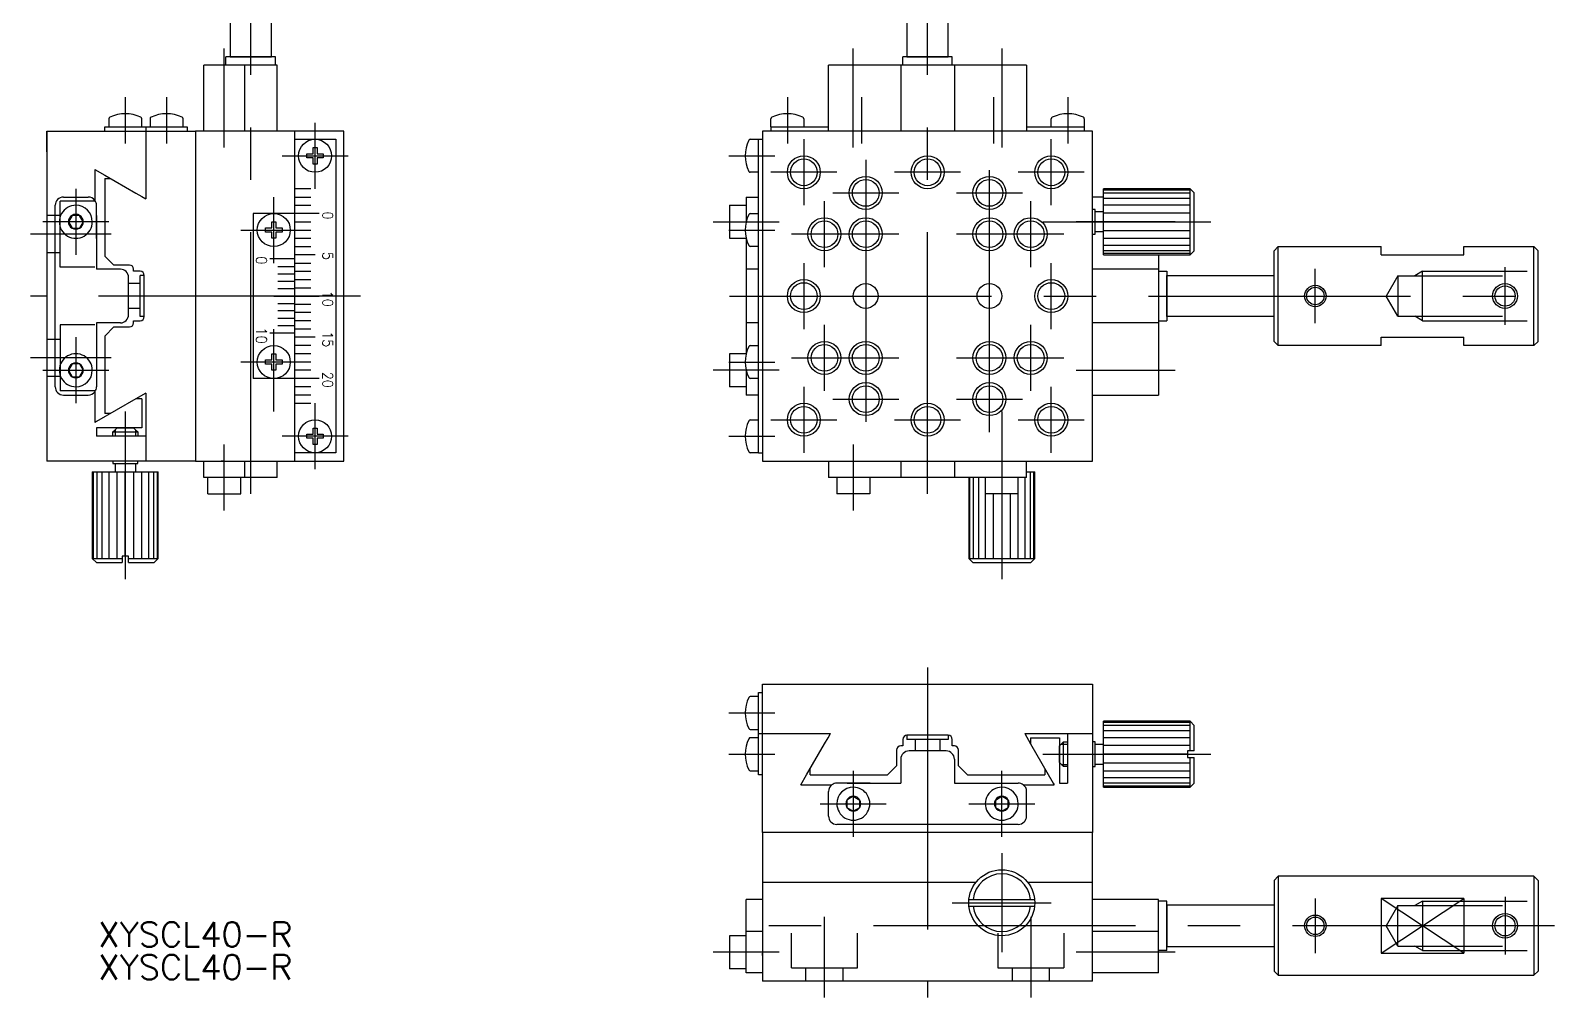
# Model space of a CAD drawing. Extents: x -109 to 270, y -85 to 135.
# Drawn here: x -108.7 to 76, y -85 to 32.2 of the extents above; entities that cross this region are included whole.
import ezdxf

# ---------------------------------------------------------------- set-up
doc = ezdxf.new("R2010")
doc.units = 0
doc.linetypes.add('CENTER', pattern=[50.8, 31.75, -6.35, 6.35, -6.35])
doc.linetypes.add('DASHED', pattern=[19.05, 12.7, -6.35])
doc.layers.get('0').update_dxf_attribs({"linetype": 'CONTINUOUS'})
doc.layers.add('CENTER', color=1, linetype='CENTER')
doc.styles.add('CONVERTER_1', font='txt.shx', dxfattribs={"width": 0.9})
doc.styles.get("Standard").update_dxf_attribs({"font": 'txt.shx', "height": 3, "bigfont": 'bigfont.shx'})

msp = doc.modelspace()

# ---------------------------------------------------------------- linework, layer by layer
at = {"color": 7, "linetype": 'CONTINUOUS'}
for p, q in [((-84.55, 42), (-84.55, 29)), ((-79.55, 29), (-79.55, 42)), ((-2.5, 42), (-2.5, 29)), ((2.5, 29), (2.5, 42)), ((-87.75, 20), (-87.75, 28)), ((-82.75, 28), (-87.75, 28)), ((-79.05, 29), (-85.05, 29)), ((-79.05, 29), (-85.05, 29)), ((-85.05, 28), (-85.05, 29)), ((-84.55, 29), (-80.82, 29)), ((-84.55, 29), (-83.55, 29)), ((-84.55, 29), (-83.55, 29)), ((-84.55, 29), (-83.28, 29)), ((-83.55, 29), (-83.28, 29)), ((-83.55, 29), (-83.28, 29)), ((-83.28, 29), (-79.55, 29)), ((-82.75, 20), (-82.75, 28)), ((-78.85, 28), (-82.75, 28)), ((-80.82, 29), (-80.55, 29)), ((-80.82, 29), (-79.55, 29)), ((-80.82, 29), (-80.55, 29)), ((-80.55, 29), (-79.55, 29)), ((-80.55, 29), (-79.55, 29)), ((-79.05, 28), (-79.05, 29)), ((-78.85, 20), (-78.85, 28)), ((12, 28), (-12, 28)), ((-12, 20), (-12, 28)), ((-3.25, 28), (-3.25, 20)), ((3, 29), (-3, 29)), ((3, 29), (-3, 29)), ((-2.5, 29), (-3, 29)), ((-2.5, 29), (-3, 29)), ((-3, 28), (-3, 29)), ((-3, 28), (-3, 29)), ((-2.5, 29), (1.23, 29)), ((2.5, 29), (-2.5, 29)), ((2.5, 29), (-2.5, 29)), ((-2.5, 29), (-1.23, 29)), ((-2.5, 29), (-1.5, 29)), ((-2.5, 29), (-1.5, 29)), ((-1.5, 29), (-1.23, 29)), ((-1.5, 29), (-1.23, 29)), ((1.23, 29), (1.5, 29)), ((1.23, 29), (1.5, 29)), ((1.23, 29), (2.5, 29)), ((1.5, 29), (2.5, 29)), ((1.5, 29), (2.5, 29)), ((3, 29), (2.5, 29)), ((3, 29), (2.5, 29)), ((3, 28), (3, 29)), ((3, 28), (3, 29)), ((3.25, 28), (3.25, 20)), ((12, 28), (12, 20)), ((-99.75, 20.5), (-94.75, 20.5)), ((-99.75, 20), (-99.75, 20.5)), ((-99.25, 21.49), (-99.25, 20.5)), ((-95.25, 20.5), (-95.25, 21.49)), ((-94.75, 20.5), (-94.75, 20)), ((-94.75, 20.5), (-89.75, 20.5)), ((-94.25, 21.49), (-94.25, 20.5)), ((-90.25, 20.5), (-90.25, 21.49)), ((-89.75, 20.5), (-89.75, 20)), ((-78.85, 20), (-78.85, 22)), ((-19, 20.5), (-19, 21.49)), ((-19, 20.5), (-19, 20)), ((-19, 20.5), (-12, 20.5)), ((-15, 21.49), (-15, 20.5)), ((12, 20.5), (19, 20.5)), ((15, 20.5), (15, 21.49)), ((19, 21.49), (19, 20.5)), ((19, 20.5), (19, 20)), ((-106.75, 20), (-106.75, -17.5)), ((-106.75, 20), (-95.25, 20)), ((-106.75, 17.5), (-106.75, 20)), ((-95.25, 20), (-94.75, 20)), ((-94.75, 20), (-94.75, 11.77)), ((-94.75, 20), (-94.25, 20)), ((-94.25, 20), (-92.75, 20)), ((-94.25, 20), (-92.75, 20)), ((-92.75, 20), (-88.75, 20)), ((-88.75, 20), (-88.75, -20)), ((-78.85, 20), (-88.75, 20)), ((-79.75, 20), (-88.75, 20)), ((-87.75, 20), (-88.75, 20)), ((-70.75, 20), (-79.75, 20)), ((-76.75, 20), (-76.75, -20)), ((-76.75, 19), (-71.75, 19)), ((-71.75, 19), (-71.75, 0)), ((-70.75, -20), (-70.75, 20)), ((-21.49, 19), (-20.5, 19)), ((-20.5, -19), (-20.5, 19)), ((-20.5, 19), (-20, 19)), ((-20, 20), (-20, -20)), ((18, 20), (-20, 20)), ((-20, 20), (-20, 20)), ((18, 20), (11.4, 20)), ((19, 20), (18, 20)), ((19, 20), (18, 20)), ((20, 20), (19, 20)), ((19.6, 20), (19, 20)), ((20, -20), (20, 20)), ((-75.25, 16.75), (-75.25, 17.25)), ((-75.25, 17.25), (-74.5, 17.25)), ((-74.5, 16.75), (-75.25, 16.75)), ((-74.5, 17.25), (-74.5, 18)), ((-74.5, 18), (-74, 18)), ((-74.5, 16), (-74.5, 16.75)), ((-74, 18), (-74, 17.25)), ((-74, 17.25), (-73.25, 17.25)), ((-73.25, 16.75), (-74, 16.75)), ((-74, 16.75), (-74, 16)), ((-73.25, 17.25), (-73.25, 16.75)), ((-100.95, 15.35), (-100.95, 11.6)), ((-100.95, 15.35), (-99.75, 14.66)), ((-74, 16), (-74.5, 16)), ((-20.5, 15), (-21.49, 15)), ((-99.75, 14.66), (-95.98, 12.48)), ((-99.75, 14.23), (-99.75, 4.85)), ((-99.75, 14.23), (-99.01, 14.23)), ((-74.75, 13), (-76.75, 13)), ((31.82, 13), (21.32, 13)), ((21.32, 10.22), (21.32, 13)), ((31.82, 5), (31.82, 13)), ((31.82, 13), (32.32, 12.5)), ((-104.75, 12), (-101.75, 12)), ((-95.98, 12.48), (-95.25, 12.06)), ((-95.25, 12.06), (-94.75, 11.77)), ((-76.75, 12), (-74.75, 12)), ((-22, 12), (-20.5, 12)), ((-22, 12), (-22, 8.93)), ((21.32, 12), (20, 12)), ((21.32, 12.86), (31.82, 12.86)), ((31.82, 12.46), (21.32, 12.46)), ((31.82, 11.83), (21.32, 11.83)), ((32.32, 5.5), (32.32, 12.5)), ((-105.75, -11), (-105.75, 11)), ((-103.7, 9.78), (-104.15, 9)), ((-102.8, 9.78), (-103.7, 9.78)), ((-102.35, 9), (-102.8, 9.78)), ((-100.75, 6.96), (-100.75, 11)), ((-100.75, 9.75), (-100.75, 3.25)), ((-73.75, 10), (-81.75, 10)), ((-81.75, 10), (-81.75, -10)), ((-76.75, 11), (-74.75, 11)), ((-24, 11), (-22, 11)), ((-24, 11), (-24, 7)), ((-21.49, 10), (-20.5, 10)), ((20.32, 10.5), (20, 10.5)), ((20.32, 7.5), (20.32, 10.5)), ((21.32, 10.22), (20.32, 10.22)), ((31.82, 11), (21.32, 11)), ((21.32, 9), (21.32, 10.22)), ((31.82, 10.04), (21.32, 10.04)), ((-104.15, 9), (-103.7, 8.22)), ((-103.7, 8.22), (-102.8, 8.22)), ((-102.35, 9), (-102.8, 8.22)), ((-80.25, 8.25), (-79.5, 8.25)), ((-80.25, 7.75), (-80.25, 8.25)), ((-80.25, 7.75), (-80.25, 8.25)), ((-80.25, 8.25), (-79.5, 8.25)), ((-79.5, 7.75), (-80.25, 7.75)), ((-79.5, 7.75), (-80.25, 7.75)), ((-79.5, 9), (-79, 9)), ((-79.5, 9), (-79, 9)), ((-79.5, 8.25), (-79.5, 9)), ((-79.5, 8.25), (-79.5, 9)), ((-79.5, 7), (-79.5, 7.75)), ((-79.5, 7), (-79.5, 7.75)), ((-79, 9), (-79, 8.25)), ((-79, 9), (-79, 8.25)), ((-79, 8.25), (-78.25, 8.25)), ((-78.25, 7.75), (-79, 7.75)), ((-79, 7.75), (-79, 7)), ((-79, 7.75), (-79, 7)), ((-78.25, 8.25), (-78.25, 7.75)), ((-76.75, 9), (-74.75, 9)), ((-76.75, 8), (-74.75, 8)), ((20, 7.5), (20.32, 7.5)), ((21.32, 7.78), (20.32, 7.78)), ((21.32, 9), (31.82, 9)), ((21.32, 7.78), (21.32, 9)), ((21.32, 7.96), (31.82, 7.96)), ((21.32, 5.14), (21.32, 7.78)), ((-79, 7), (-79.5, 7)), ((-79, 7), (-79.5, 7)), ((-76.75, 7), (-74.75, 7)), ((-76.75, 6), (-74.75, 6)), ((-24, 7), (-22, 7)), ((-22, 7.07), (-22, 4)), ((-20.5, 6), (-21.49, 6)), ((21.32, 7), (31.82, 7)), ((21.32, 6.17), (31.82, 6.17)), ((42, 5.5), (42.5, 6)), ((42.5, 6), (55, 6)), ((42.5, -6), (42.5, 6)), ((55, 5), (55, 6)), ((65, 6), (66, 6)), ((65, 5), (65, 6)), ((66, 6), (73.5, 6)), ((73.5, -6), (73.5, 6)), ((73.5, 6), (74, 5.5)), ((-99.75, 4.85), (-98.65, 3.75)), ((-96.75, 3.75), (-98.65, 3.75)), ((-76.75, 4.5), (-79.75, 4.5)), ((-74.25, 5), (-76.75, 5)), ((-76.75, 4), (-74.75, 4)), ((-22, 4), (-22, -4)), ((21.32, 5.54), (31.82, 5.54)), ((31.82, 5.14), (21.32, 5.14)), ((21.32, 5), (21.32, 5.14)), ((21.32, 5), (31.82, 5)), ((28, 5), (28, -12)), ((32.32, 5.5), (31.82, 5)), ((42, -5.5), (42, 5.5)), ((55, 5), (65, 5)), ((74, 3), (74, 5.5)), ((-97.85, 3.25), (-100.75, 3.25)), ((-96.85, 1.5), (-96.85, 2.25)), ((-96.25, 3), (-96.25, 3.25)), ((-95.45, 3), (-96.25, 3)), ((-95.45, 1.5), (-95.45, 2.5)), ((-94.95, 2.5), (-95.45, 2.5)), ((-94.95, -2.5), (-94.95, 2.5)), ((-78.75, 3.6), (-76.75, 3.6)), ((-78.75, 2.7), (-76.75, 2.7)), ((-76.75, 3), (-74.75, 3)), ((-76.75, 2), (-74.75, 2)), ((-20.5, 3.25), (-22, 3.25)), ((28, 3.25), (20, 3.25)), ((28, 3), (29, 3)), ((28, 3), (29, 3)), ((29, 3), (29, -3)), ((29, 3), (29, -3)), ((29, 3), (29, 2.5)), ((29, 3), (29, 2.5)), ((29, 2.5), (42, 2.5)), ((29, 2.5), (29, -2.5)), ((29, 2.5), (29, -2.5)), ((29, 1.5), (29, 2.5)), ((29, 1.5), (29, 2.5)), ((29, 1.23), (29, 2.5)), ((74, 2.46), (74, 3)), ((74, -2.46), (74, 2.46)), ((-95.45, 1.5), (-96.85, 1.5)), ((-96.85, -1.5), (-96.85, 1.5)), ((-95.45, -1.5), (-95.45, 1.5)), ((-79.25, 0), (-76.75, 0)), ((-78.75, 1.8), (-76.75, 1.8)), ((-78.75, 0.9), (-76.75, 0.9)), ((-76.75, 1), (-74.75, 1)), ((-76.75, 0), (-73.75, 0)), ((-71.75, 0), (-71.75, -19)), ((29, 1.23), (29, 1.5)), ((29, 1.23), (29, 1.5)), ((29, -2.5), (29, 1.23)), ((-96.85, -2.25), (-96.85, -1.5)), ((-95.45, -1.5), (-96.85, -1.5)), ((-95.45, -2.5), (-95.45, -1.5)), ((-78.75, -0.9), (-76.75, -0.9)), ((-76.75, -1.8), (-78.75, -1.8)), ((-76.75, -1), (-74.75, -1)), ((29, -2.5), (29, -1.23)), ((29, -1.5), (29, -1.23)), ((29, -1.5), (29, -1.23)), ((29, -2.5), (29, -1.5)), ((29, -2.5), (29, -1.5)), ((-100.75, -3.25), (-100.75, -11)), ((-97.85, -3.25), (-100.75, -3.25)), ((-96.25, -3), (-95.45, -3)), ((-96.25, -3.25), (-96.25, -3)), ((-94.95, -2.5), (-95.45, -2.5)), ((-78.75, -2.7), (-76.75, -2.7)), ((-76.75, -3.6), (-78.75, -3.6)), ((-74.75, -2), (-76.75, -2)), ((-74.75, -3), (-76.75, -3)), ((-20.5, -3.25), (-22, -3.25)), ((28, -3.25), (20, -3.25)), ((28, -3), (29, -3)), ((28, -3), (29, -3)), ((42, -2.5), (29, -2.5)), ((29, -2.5), (29, -3)), ((29, -2.5), (29, -3)), ((74, -3), (74, -2.46)), ((74, -5.5), (74, -3)), ((-99.75, -4.85), (-98.65, -3.75)), ((-99.75, -4.85), (-99.75, -14.23)), ((-98.65, -3.75), (-96.75, -3.75)), ((-76.75, -4.5), (-79.75, -4.5)), ((-74.75, -4), (-76.75, -4)), ((-74.25, -5), (-76.75, -5)), ((-22, -4), (-22, -7.07)), ((42.5, -6), (42, -5.5)), ((55, -6), (55, -5)), ((55, -5), (65, -5)), ((65, -6), (65, -5)), ((74, -5.5), (73.5, -6)), ((-79.5, -7.75), (-79.5, -7)), ((-79.5, -7), (-79, -7)), ((-79.5, -7), (-79, -7)), ((-79.5, -7.75), (-79.5, -7)), ((-79, -7), (-79, -7.75)), ((-79, -7), (-79, -7.75)), ((-74.75, -6), (-76.75, -6)), ((-74.75, -7), (-76.75, -7)), ((-24, -7), (-24, -11)), ((-22, -7), (-24, -7)), ((-21.49, -6), (-20.5, -6)), ((55, -6), (42.5, -6)), ((66, -6), (65, -6)), ((73.5, -6), (66, -6)), ((-103.7, -8.22), (-104.15, -9)), ((-104.15, -9), (-103.7, -9.78)), ((-102.8, -8.22), (-103.7, -8.22)), ((-102.8, -8.22), (-102.35, -9)), ((-102.8, -9.78), (-102.35, -9)), ((-80.25, -7.75), (-79.5, -7.75)), ((-80.25, -8.25), (-80.25, -7.75)), ((-80.25, -8.25), (-80.25, -7.75)), ((-80.25, -7.75), (-79.5, -7.75)), ((-79.5, -8.25), (-80.25, -8.25)), ((-79.5, -8.25), (-80.25, -8.25)), ((-79.5, -9), (-79.5, -8.25)), ((-79.5, -9), (-79.5, -8.25)), ((-79, -9), (-79.5, -9)), ((-79, -9), (-79.5, -9)), ((-79, -7.75), (-78.25, -7.75)), ((-79, -8.25), (-79, -9)), ((-78.25, -8.25), (-79, -8.25)), ((-79, -8.25), (-79, -9)), ((-78.25, -7.75), (-78.25, -8.25)), ((-74.75, -8), (-76.75, -8)), ((-74.75, -9), (-76.75, -9)), ((-22, -8.93), (-22, -12)), ((-103.7, -9.78), (-102.8, -9.78)), ((-73.75, -10), (-81.75, -10)), ((-74.75, -11), (-76.75, -11)), ((-22, -11), (-24, -11)), ((-20.5, -10), (-21.49, -10)), ((-104.75, -12), (-101.75, -12)), ((-100.95, -11.6), (-100.95, -15.35)), ((-95.98, -12.48), (-100.75, -15.23)), ((-94.75, -11.77), (-95.98, -12.48)), ((-95.25, -12.48), (-95.98, -12.48)), ((-95.25, -12.48), (-95.25, -15.98)), ((-94.75, -11.77), (-94.75, -16.52)), ((-94.75, -11.89), (-94.75, -20)), ((-74.75, -12), (-76.75, -12)), ((-20.5, -12), (-22, -12)), ((20, -12), (28, -12)), ((-99.01, -14.23), (-99.75, -14.23)), ((-76.75, -13), (-74.75, -13)), ((-100.75, -15.23), (-100.95, -15.35)), ((-95.25, -15.98), (-100.75, -15.98)), ((-100.75, -15.98), (-100.75, -16.98)), ((-98.75, -16.48), (-98.47, -16.21)), ((-98.75, -16.48), (-95.75, -16.48)), ((-98.75, -16.98), (-98.75, -16.48)), ((-98.47, -16.21), (-98.25, -15.98)), ((-97.25, -15.98), (-98.25, -15.98)), ((-98.25, -15.98), (-96.25, -15.98)), ((-96.25, -15.98), (-96.02, -16.21)), ((-96.02, -16.21), (-95.75, -16.48)), ((-95.75, -16.48), (-95.75, -16.98)), ((-74.5, -16.75), (-74.5, -16)), ((-74.5, -16), (-74, -16)), ((-74, -16), (-74, -16.75)), ((-21.49, -15), (-20.5, -15)), ((-106.75, -17.5), (-106.75, -20)), ((-94.75, -16.98), (-100.75, -16.98)), ((-75.25, -16.75), (-74.5, -16.75)), ((-75.25, -17.25), (-75.25, -16.75)), ((-74.5, -17.25), (-75.25, -17.25)), ((-74.5, -18), (-74.5, -17.25)), ((-74, -18), (-74.5, -18)), ((-74, -16.75), (-73.25, -16.75)), ((-74, -17.25), (-74, -18)), ((-73.25, -17.25), (-74, -17.25)), ((-73.25, -16.75), (-73.25, -17.25)), ((-95.25, -20), (-106.75, -20)), ((-98.75, -20), (-98.75, -20.32)), ((-95.75, -20.32), (-95.75, -20)), ((-94.75, -20), (-95.25, -20)), ((-94.75, -20), (-95.25, -20)), ((-88.75, -20), (-94.75, -20)), ((-88.75, -20), (-79.75, -20)), ((-88.75, -20), (-87.75, -20)), ((-87.75, -20), (-85.05, -20)), ((-87.75, -22), (-87.75, -20)), ((-86.05, -20), (-85.35, -20)), ((-85.35, -20), (-85.65, -20)), ((-85.25, -20), (-78.85, -20)), ((-85.25, -20), (-85.25, -20)), ((-82.75, -22), (-82.75, -20)), ((-79.75, -20), (-70.75, -20)), ((-78.85, -22), (-78.85, -20)), ((-78.85, -22), (-78.85, -20)), ((-71.75, -19), (-76.75, -19)), ((-20.5, -19), (-21.49, -19)), ((-20.5, -19), (-20, -19)), ((-20, -20), (-12.9, -20)), ((-12.9, -20), (-4, -20)), ((-12, -20), (-10, -20)), ((-12, -20), (-12, -22)), ((-4, -20), (4, -20)), ((-3.25, -20), (-3.25, -22)), ((3.25, -20), (3.25, -22)), ((4, -20), (11.4, -20)), ((10, -20), (11.4, -20)), ((11.4, -20), (18, -20)), ((11.4, -20), (12.9, -20)), ((12, -22), (12, -20)), ((12.9, -20), (18, -20)), ((18, -20), (19, -20)), ((18, -20), (19, -20)), ((19, -20), (20, -20)), ((19, -20), (19.6, -20)), ((-101.25, -21.32), (-101.25, -31.82)), ((-101.25, -21.32), (-98.47, -21.32)), ((-101.11, -31.82), (-101.11, -21.32)), ((-100.71, -21.32), (-100.71, -31.82)), ((-100.08, -21.32), (-100.08, -31.82)), ((-99.25, -21.32), (-99.25, -31.82)), ((-98.75, -20.32), (-95.75, -20.32)), ((-98.47, -20.32), (-98.47, -21.32)), ((-98.47, -21.32), (-97.25, -21.32)), ((-98.28, -21.32), (-98.28, -31.82)), ((-97.25, -31.52), (-97.25, -21.32)), ((-97.25, -21.32), (-96.02, -21.32)), ((-96.21, -31.82), (-96.21, -21.32)), ((-96.02, -20.32), (-96.02, -21.32)), ((-96.02, -21.32), (-93.38, -21.32)), ((-95.25, -31.82), (-95.25, -21.32)), ((-94.42, -31.82), (-94.42, -21.32)), ((-93.78, -31.82), (-93.78, -21.32)), ((-93.38, -21.32), (-93.38, -31.82)), ((-93.38, -21.32), (-93.25, -21.32)), ((-93.25, -31.82), (-93.25, -21.32)), ((-85.25, -22), (-87.75, -22)), ((-87.25, -24), (-87.25, -22)), ((-78.85, -22), (-85.25, -22)), ((-83.25, -24), (-83.25, -22)), ((-4, -22), (-12, -22)), ((-11, -22), (-11, -24)), ((-7, -22), (-7, -24)), ((4, -22), (-4, -22)), ((12, -22), (4, -22)), ((5, -22), (5, -31.82)), ((5.14, -31.82), (5.14, -22)), ((5.54, -22), (5.54, -31.82)), ((6.17, -22), (6.17, -31.82)), ((7, -22), (7, -31.82)), ((11, -31.82), (11, -22)), ((11.83, -31.82), (11.83, -22)), ((12, -21.32), (13, -21.32)), ((12.46, -31.82), (12.46, -21.32)), ((12.86, -21.32), (12.86, -31.82)), ((13, -31.82), (13, -21.32)), ((-87.25, -24), (-85.25, -24)), ((-85.25, -24), (-83.25, -24)), ((-7, -24), (-11, -24)), ((11, -24), (7, -24)), ((7.96, -24), (7.96, -31.82)), ((9, -24), (9, -31.82)), ((10.04, -31.82), (10.04, -24)), ((-101.25, -31.82), (-97.65, -31.82)), ((-100.75, -32.32), (-101.25, -31.82)), ((-100.75, -32.32), (-97.65, -32.32)), ((-97.25, -31.52), (-97.65, -31.52)), ((-97.65, -31.52), (-97.65, -32.32)), ((-96.85, -31.52), (-97.25, -31.52)), ((-96.85, -32.32), (-96.85, -31.52)), ((-96.85, -31.82), (-93.25, -31.82)), ((-96.85, -32.32), (-93.75, -32.32)), ((-93.25, -31.82), (-93.75, -32.32)), ((5, -31.82), (13, -31.82)), ((5.5, -32.32), (5, -31.82)), ((5.5, -32.32), (12.5, -32.32)), ((13, -31.82), (12.5, -32.32)), ((-20, -47.05), (20, -47.05)), ((-20, -51.05), (-20, -47.05)), ((20, -47.05), (20, -53.05)), ((-20.5, -48.55), (-21.49, -48.55)), ((-20.5, -48.05), (-20, -48.05)), ((-20.5, -53.05), (-20.5, -48.05)), ((-20, -52.55), (-20, -51.05)), ((-20, -52.55), (-20, -51.05)), ((31.82, -51.55), (21.32, -51.55)), ((21.32, -51.68), (21.32, -51.55)), ((21.32, -51.68), (31.82, -51.68)), ((21.32, -54.32), (21.32, -51.68)), ((31.82, -51.55), (32.32, -52.05)), ((31.82, -55.15), (31.82, -51.55)), ((-21.49, -52.55), (-20.5, -52.55)), ((-20.5, -53.55), (-21.49, -53.55)), ((-20.5, -58.05), (-20.5, -53.05)), ((-20.5, -53.05), (-20, -53.05)), ((-20, -53.05), (-20, -52.55)), ((-20, -53.05), (-11.77, -53.05)), ((-20, -53.55), (-20, -53.05)), ((-20, -65.05), (-20, -53.55)), ((-12.48, -54.28), (-12.06, -53.55)), ((-12.06, -53.55), (-11.77, -53.05)), ((2.5, -53.25), (-2.5, -53.25)), ((-2.5, -53.25), (-2.5, -53.75)), ((2.5, -53.25), (2.5, -53.75)), ((11.77, -53.05), (12.48, -54.28)), ((11.77, -53.05), (16.52, -53.05)), ((11.89, -53.05), (20, -53.05)), ((12.48, -53.55), (12.48, -54.28)), ((12.48, -53.55), (15.98, -53.55)), ((15.98, -53.55), (15.98, -59.05)), ((16.98, -53.05), (16.98, -59.05)), ((20, -53.05), (20, -53.55)), ((20, -53.05), (20, -53.55)), ((20, -53.55), (20, -65.05)), ((31.82, -52.08), (21.32, -52.08)), ((31.82, -52.72), (21.32, -52.72)), ((31.82, -53.55), (21.32, -53.55)), ((32.32, -55.15), (32.32, -52.05)), ((-14.66, -58.05), (-12.48, -54.28)), ((-3.75, -55.05), (-3.75, -56.95)), ((-3, -54.55), (-3.25, -54.55)), ((-3, -53.75), (-3, -54.55)), ((-1.5, -53.75), (-2.5, -53.75)), ((-1.5, -55.15), (-2.25, -55.15)), ((1.5, -53.75), (-1.5, -53.75)), ((-1.5, -53.75), (-1.5, -55.15)), ((1.5, -55.15), (-1.5, -55.15)), ((1.5, -53.75), (1.5, -55.15)), ((2.5, -53.75), (1.5, -53.75)), ((2.25, -55.15), (1.5, -55.15)), ((3, -54.55), (3, -53.75)), ((3.25, -54.55), (3, -54.55)), ((3.75, -56.95), (3.75, -55.05)), ((12.48, -54.28), (15.23, -59.05)), ((15.98, -54.55), (16.21, -54.32)), ((15.98, -56.55), (15.98, -54.55)), ((16.21, -54.32), (16.48, -54.05)), ((16.48, -57.05), (16.48, -54.05)), ((16.48, -54.05), (16.98, -54.05)), ((20.32, -54.05), (20, -54.05)), ((20.32, -57.05), (20.32, -54.05)), ((20.32, -54.32), (21.32, -54.32)), ((21.32, -55.55), (21.32, -54.32)), ((31.82, -54.51), (21.32, -54.51)), ((31.52, -55.15), (31.52, -55.55)), ((32.32, -55.15), (31.52, -55.15)), ((-4.85, -58.05), (-3.75, -56.95)), ((-3.25, -56.15), (-3.25, -59.05)), ((3.25, -56.15), (3.25, -59.05)), ((4.85, -58.05), (3.75, -56.95)), ((15.98, -55.55), (15.98, -56.55)), ((16.21, -56.77), (15.98, -56.55)), ((16.48, -57.05), (16.21, -56.77)), ((16.98, -57.05), (16.48, -57.05)), ((20, -57.05), (20.32, -57.05)), ((20.32, -56.77), (21.32, -56.77)), ((31.52, -55.55), (21.32, -55.55)), ((21.32, -56.77), (21.32, -55.55)), ((21.32, -56.58), (31.82, -56.58)), ((21.32, -59.55), (21.32, -56.77)), ((31.52, -55.55), (31.52, -55.95)), ((31.52, -55.95), (32.32, -55.95)), ((31.82, -59.55), (31.82, -55.95)), ((32.32, -59.05), (32.32, -55.95)), ((-21.49, -57.55), (-20.5, -57.55)), ((-20, -58.05), (-20.5, -58.05)), ((-15.35, -59.25), (-14.66, -58.05)), ((-14.23, -58.05), (-14.23, -57.31)), ((-14.23, -58.05), (-4.85, -58.05)), ((-6.96, -59.05), (-11, -59.05)), ((-9.75, -59.05), (-3.25, -59.05)), ((3.25, -59.05), (11, -59.05)), ((4.85, -58.05), (14.23, -58.05)), ((14.23, -57.31), (14.23, -58.05)), ((15.23, -59.05), (15.35, -59.25)), ((15.98, -59.05), (16.98, -59.05)), ((21.32, -57.55), (31.82, -57.55)), ((21.32, -58.37), (31.82, -58.37)), ((21.32, -59.01), (31.82, -59.01)), ((32.32, -59.05), (31.82, -59.55)), ((-15.35, -59.25), (-11.6, -59.25)), ((-12, -63.05), (-12, -60.05)), ((-9, -60.65), (-9.78, -61.1)), ((-9, -60.65), (-8.22, -61.1)), ((8.22, -61.1), (9, -60.65)), ((9.78, -61.1), (9, -60.65)), ((11.6, -59.25), (15.35, -59.25)), ((12, -63.05), (12, -60.05)), ((31.82, -59.41), (21.32, -59.41)), ((21.32, -59.55), (31.82, -59.55)), ((-9.78, -61.1), (-9.78, -62)), ((-9.78, -62), (-9, -62.45)), ((-9, -62.45), (-8.22, -62)), ((-8.22, -62), (-8.22, -61.1)), ((8.22, -61.1), (8.22, -62)), ((8.22, -62), (9, -62.45)), ((9, -62.45), (9.78, -62)), ((9.78, -62), (9.78, -61.1)), ((11, -64.05), (-11, -64.05)), ((-20, -65.05), (-20, -71.05)), ((-16.5, -65.05), (-20, -65.05)), ((20, -65.05), (-16.5, -65.05)), ((20, -83.05), (20, -65.05)), ((-20, -71.05), (-20, -83.05)), ((-20, -71.05), (5.88, -71.05)), ((-20, -71.05), (-20, -76.05)), ((12.12, -71.05), (20, -71.05)), ((42.5, -70.35), (42, -70.85)), ((42, -70.85), (42, -81.85)), ((42.5, -70.35), (42.5, -82.35)), ((66, -70.35), (42.5, -70.35)), ((73.5, -70.35), (66, -70.35)), ((73.5, -70.35), (73.5, -82.35)), ((74, -70.85), (73.5, -70.35)), ((74, -70.85), (74, -81.85)), ((-22, -79.55), (-22, -73.15)), ((-20, -73.15), (-22, -73.15)), ((-20, -73.15), (-22, -73.15)), ((-20, -73.15), (-20, -76.05)), ((5.02, -73.15), (12.98, -73.15)), ((28, -73.15), (20, -73.15)), ((22, -73.15), (20, -73.15)), ((28, -77.05), (28, -73.15)), ((29, -73.35), (28, -73.35)), ((29, -79.35), (29, -73.35)), ((42, -73.85), (29, -73.85)), ((29, -73.85), (29, -77.58)), ((29, -73.85), (29, -75.12)), ((29, -73.85), (29, -74.85)), ((29, -73.85), (29, -74.85)), ((65, -73.03), (55, -73.03)), ((55, -73.03), (55, -76.35)), ((65, -73.03), (65, -76.35)), ((74, -73.35), (74, -73.89)), ((74, -73.89), (74, -78.8)), ((5.02, -73.95), (12.98, -73.95)), ((29, -74.85), (29, -75.12)), ((29, -74.85), (29, -75.12)), ((29, -75.12), (29, -78.85)), ((-24, -77.55), (-24, -79.55)), ((-22, -77.55), (-24, -77.55)), ((-20, -77.05), (-22, -77.05)), ((-20, -76.05), (-20, -79.55)), ((-20, -76.05), (-20, -79.95)), ((28, -77.05), (20, -77.05)), ((28, -82.05), (28, -77.05)), ((29, -77.58), (29, -78.85)), ((29, -77.58), (29, -77.85)), ((29, -77.58), (29, -77.85)), ((55, -76.35), (55, -79.66)), ((65, -76.35), (65, -79.66)), ((-20, -79.35), (-20, -82.05)), ((29, -79.35), (28, -79.35)), ((29, -77.85), (29, -78.85)), ((29, -77.85), (29, -78.85)), ((29, -78.85), (42, -78.85)), ((74, -78.8), (74, -79.35)), ((-24, -79.55), (-24, -81.55)), ((-22, -82.05), (-22, -79.55)), ((-20, -79.55), (-20, -79.55)), ((-20, -79.95), (-20, -79.65)), ((-20, -79.65), (-20, -80.35)), ((55, -79.66), (65, -79.66)), ((-22, -81.55), (-24, -81.55)), ((-20, -82.05), (-22, -82.05)), ((-20, -82.05), (-20, -83.05)), ((20, -83.05), (-20, -83.05)), ((-10.25, -83.05), (-14.75, -83.05)), ((-10.25, -83.05), (-14.75, -83.05)), ((-10.25, -83.05), (-14.75, -83.05)), ((14.75, -83.05), (10.25, -83.05)), ((14.75, -83.05), (10.25, -83.05)), ((14.75, -83.05), (10.25, -83.05)), ((28, -82.05), (20, -82.05)), ((42, -81.85), (42.5, -82.35)), ((42.5, -82.35), (66, -82.35)), ((66, -82.35), (73.5, -82.35)), ((73.5, -82.35), (74, -81.85))]:
    msp.add_line(p, q, dxfattribs=at)
at = {"color": 3, "linetype": 'DASHED'}
for p, q in [((-105.15, 3.5), (-105.15, 11.5)), ((-100.95, 11.5), (-105.15, 11.5)), ((-105.15, 9.75), (-106.75, 9.75)), ((-105.15, 5.25), (-106.75, 5.25)), ((-100.95, 3.5), (-105.15, 3.5)), ((57, 2.46), (55.58, 0)), ((57, 2.46), (57, -2.46)), ((57, 2.46), (74, 2.46)), ((60, 3), (59.06, 2.46)), ((60, -3), (60, 3)), ((60, 3), (74, 3)), ((57, -2.46), (55.58, 0)), ((-105.15, -3.5), (-105.15, -11.5)), ((-100.95, -3.5), (-105.15, -3.5)), ((57, -2.46), (74, -2.46)), ((60, -3), (59.06, -2.46)), ((60, -3), (74, -3)), ((-105.15, -5.25), (-106.75, -5.25)), ((-105.15, -9.75), (-106.75, -9.75)), ((-100.95, -11.5), (-105.15, -11.5)), ((57, -73.89), (55.58, -76.35)), ((57, -78.8), (57, -73.89)), ((57, -73.89), (74, -73.89)), ((60, -73.35), (59.06, -73.89)), ((60, -73.35), (60, -79.35)), ((60, -73.35), (74, -73.35)), ((-16.5, -81.45), (-16.5, -77.25)), ((-8.5, -81.45), (-8.5, -77.25)), ((8.5, -77.25), (8.5, -81.45)), ((16.5, -77.25), (16.5, -81.45)), ((57, -78.8), (55.58, -76.35)), ((57, -78.8), (74, -78.8)), ((60, -79.35), (59.06, -78.8)), ((60, -79.35), (74, -79.35)), ((-16.5, -81.45), (-8.5, -81.45)), ((-14.75, -83.05), (-14.75, -81.45)), ((-10.25, -83.05), (-10.25, -81.45)), ((8.5, -81.45), (16.5, -81.45)), ((10.25, -81.45), (10.25, -83.05)), ((14.75, -81.45), (14.75, -83.05))]:
    msp.add_line(p, q, dxfattribs=at)
at = {"color": 3, "linetype": 'CONTINUOUS'}
for p, q in [((-98.48, -16.21), (-98.48, -16.98)), ((-96.02, -16.21), (-96.02, -16.98)), ((16.21, -54.32), (16.98, -54.32)), ((16.21, -56.78), (16.98, -56.78)), ((55, -79.66), (65, -73.03)), ((65, -79.66), (55, -73.03))]:
    msp.add_line(p, q, dxfattribs=at)
at = {"color": 7, "linetype": 'CONTINUOUS'}
for centre, radius in [((-74.25, 17), 2), ((-15, 15), 1.62), ((0, 15), 1.62), ((15, 15), 1.62), ((-7.5, 12.5), 1.62), ((7.5, 12.5), 1.62), ((-79.25, 8), 2), ((-12.5, 7.5), 1.62), ((-7.5, 7.5), 1.62), ((7.5, 7.5), 1.62), ((12.5, 7.5), 1.62), ((-15, 0), 1.62), ((-7.5, 0), 1.5), ((7.5, 0), 1.5), ((15, 0), 1.62), ((47, 0), 1.06), ((70, 0), 1.23), ((-79.25, -8), 2), ((-12.5, -7.5), 1.62), ((-7.5, -7.5), 1.62), ((7.5, -7.5), 1.62), ((12.5, -7.5), 1.62), ((-7.5, -12.5), 1.62), ((7.5, -12.5), 1.62), ((-15, -15), 1.62), ((0, -15), 1.62), ((15, -15), 1.62), ((-74.25, -17), 2), ((9, -73.55), 4), ((47, -76.35), 1.06), ((70, -76.35), 1.23)]:
    msp.add_circle(centre, radius, dxfattribs=at)
at = {"color": 3, "linetype": 'CONTINUOUS'}
for centre, radius in [((-15, 15), 2), ((0, 15), 2), ((15, 15), 2), ((-7.5, 12.5), 2), ((7.5, 12.5), 2), ((-12.5, 7.5), 2), ((-7.5, 7.5), 2), ((7.5, 7.5), 2), ((12.5, 7.5), 2), ((-15, 0), 2), ((15, 0), 2), ((47, 0), 1.3), ((70, 0), 1.5), ((-12.5, -7.5), 2), ((-7.5, -7.5), 2), ((7.5, -7.5), 2), ((12.5, -7.5), 2), ((-7.5, -12.5), 2), ((7.5, -12.5), 2), ((-15, -15), 2), ((-15, -15), 2), ((0, -15), 2), ((15, -15), 2), ((47, -76.35), 1.3), ((70, -76.35), 1.5)]:
    msp.add_circle(centre, radius, dxfattribs=at)
at = {"color": 7, "linetype": 'CONTINUOUS'}
for centre, radius, start, end in [((-99.05, 21.49), 0.2, 115.6716, 180), ((-97.25, 17.75), 4.35, 64.3284, 115.6716), ((-95.45, 21.49), 0.2, 360, 64.3284), ((-94.05, 21.49), 0.2, 115.6716, 180), ((-92.25, 17.75), 4.35, 64.3284, 115.6716), ((-90.45, 21.49), 0.2, 360, 64.3284), ((-18.8, 21.49), 0.2, 115.6716, 180), ((-17, 17.75), 4.35, 64.3284, 115.6716), ((-15.2, 21.49), 0.2, 0, 64.3284), ((15.2, 21.49), 0.2, 115.6716, 180), ((17, 17.75), 4.35, 64.3284, 115.6716), ((18.8, 21.49), 0.2, 360, 64.3284), ((-17.75, 17), 4.35, 154.3284, 205.6716), ((-21.49, 18.8), 0.2, 90, 154.3284), ((-21.49, 15.2), 0.2, 205.6716, 270), ((-104.75, 11), 1, 90, 180), ((-101.75, 11), 1, 36.8699, 90), ((-101.75, 11), 1, 360, 36.8699), ((-103.25, 9), 2, 120, 180), ((-103.25, 9), 2, 90, 120), ((-103.25, 9), 0.9, 120, 180), ((-103.25, 9), 0.9, 60, 120), ((-103.25, 9), 2, 360, 90), ((-103.25, 9), 0.9, 360, 60), ((-17.75, 8), 4.35, 154.3284, 205.6716), ((-21.49, 9.8), 0.2, 90, 154.3284), ((-103.25, 9), 2, 180, 240), ((-103.25, 9), 0.9, 180, 240), ((-103.25, 9), 0.9, 240, 300), ((-103.25, 9), 0.9, 300, 360), ((-103.25, 9), 2, 300, 360), ((-103.25, 9), 2, 240, 300), ((-21.49, 6.2), 0.2, 205.6716, 270), ((-96.75, 3.25), 0.5, 0, 90), ((-97.85, 2.25), 1, 0, 90), ((-95.45, 2.5), 0.5, 0, 90), ((-97.85, -2.25), 1, 270, 0), ((-96.75, -3.25), 0.5, 270, 0), ((-95.45, -2.5), 0.5, 270, 0), ((-103.25, -9), 2, 120, 180), ((-103.25, -9), 2, 60, 120), ((-103.25, -9), 2, 360, 60), ((-17.75, -8), 4.35, 154.3284, 205.6716), ((-21.49, -6.2), 0.2, 90, 154.3284), ((-103.25, -9), 2, 180, 240), ((-103.25, -9), 0.9, 120, 180), ((-103.25, -9), 0.9, 180, 240), ((-103.25, -9), 0.9, 60, 120), ((-103.25, -9), 2, 270, 360), ((-103.25, -9), 0.9, 0, 60), ((-103.25, -9), 0.9, 300, 0), ((-104.75, -11), 1, 180, 270), ((-103.25, -9), 2, 240, 270), ((-103.25, -9), 0.9, 240, 270), ((-103.25, -9), 0.9, 270, 300), ((-101.75, -11), 1, 323.1301, 360), ((-21.49, -9.8), 0.2, 205.6716, 270), ((-101.75, -11), 1, 270, 323.1301), ((-17.75, -17), 4.35, 154.3284, 205.6716), ((-21.49, -15.2), 0.2, 90, 154.3284), ((-21.49, -18.8), 0.2, 205.6716, 270), ((-17.75, -50.55), 4.35, 154.3284, 205.6716), ((-21.49, -48.75), 0.2, 90, 154.3284), ((-21.49, -52.35), 0.2, 205.6716, 270), ((-21.49, -53.75), 0.2, 90, 154.3284), ((-2.5, -53.75), 0.5, 90, 180), ((2.5, -53.75), 0.5, 0, 90), ((-17.75, -55.55), 4.35, 154.3284, 205.6716), ((-3.25, -55.05), 0.5, 90, 180), ((-2.25, -56.15), 1, 90, 180), ((2.25, -56.15), 1, 0, 90), ((3.25, -55.05), 0.5, 0, 90), ((-21.49, -57.35), 0.2, 205.6716, 270), ((-11, -60.05), 1, 90, 126.8699), ((11, -60.05), 1, 53.1301, 90), ((-11, -60.05), 1, 126.8699, 180), ((-9, -61.55), 2, 90, 180), ((-9, -61.55), 0.9, 90, 150), ((-9, -61.55), 2, 30, 90), ((-9, -61.55), 0.9, 30, 90), ((-9, -61.55), 2, 330, 30), ((9, -61.55), 2, 150, 210), ((9, -61.55), 2, 90, 150), ((9, -61.55), 0.9, 90, 150), ((9, -61.55), 2, 360, 90), ((9, -61.55), 0.9, 30, 90), ((11, -60.05), 1, 0, 53.1301), ((-9, -61.55), 2, 180, 210), ((-9, -61.55), 2, 210, 270), ((-9, -61.55), 0.9, 150, 210), ((-9, -61.55), 0.9, 210, 270), ((-9, -61.55), 0.9, 270, 330), ((-9, -61.55), 2, 270, 330), ((-9, -61.55), 0.9, 330, 30), ((9, -61.55), 2, 210, 270), ((9, -61.55), 0.9, 150, 210), ((9, -61.55), 0.9, 210, 270), ((9, -61.55), 0.9, 270, 330), ((9, -61.55), 2, 270, 330), ((9, -61.55), 0.9, 360, 30), ((9, -61.55), 0.9, 330, 360), ((9, -61.55), 2, 330, 360), ((-11, -63.05), 1, 180, 270), ((11, -63.05), 1, 270, 360), ((9, -73.55), 3.5, 6.5624, 173.4376), ((9, -73.55), 3.5, 186.5624, 353.4376)]:
    msp.add_arc(centre, radius, start, end, dxfattribs=at)
at = {"layer": 'CENTER', "color": 1, "linetype": 'CENTER'}
for p, q in [((-82.05, -24), (-82.05, 76)), ((0, -24), (0, 76)), ((-85.25, 18), (-85.25, 30)), ((-9, 18), (-9, 30)), ((9, 30), (9, 18)), ((-97.25, 24.1), (-97.25, 18.5)), ((-92.25, 24.1), (-92.25, 18.5)), ((-17, 24.1), (-17, 18.5)), ((-8, 24.1), (-8, 18.5)), ((8, 24.1), (8, 18.5)), ((17, 24.1), (17, 18.5)), ((-74.25, 13), (-74.25, 21)), ((-15, 19), (-15, 11)), ((15, 11), (15, 19)), ((-78.25, 17), (-70.25, 17)), ((-24.1, 17), (-18.5, 17)), ((-11, 15), (-19, 15)), ((-7.5, 16.5), (-7.5, -16.5)), ((4, 15), (-4, 15)), ((7.5, -16.5), (7.5, 16.5)), ((19, 15), (11, 15)), ((-103.25, 13), (-103.25, 5)), ((-79.25, 4), (-79.25, 12)), ((-12.5, 3.5), (-12.5, 11.5)), ((-11.5, 12.5), (-3.5, 12.5)), ((3.5, 12.5), (11.5, 12.5)), ((12.5, 3.5), (12.5, 11.5)), ((-98.95, 7.5), (-108.75, 7.5)), ((-99.25, 9), (-107.25, 9)), ((-83.25, 8), (-75.25, 8)), ((-26, 9), (-18, 9)), ((-24.1, 8), (-18.5, 8)), ((-3.5, 7.5), (-16.5, 7.5)), ((16.5, 7.5), (3.5, 7.5)), ((13.98, 9), (34.32, 9)), ((30, 9), (18, 9)), ((-15, 4), (-15, -4)), ((15, -4), (15, 4)), ((47, -3.3), (47, 3.3)), ((70, -3.5), (70, 3.5)), ((-68.75, 0), (-108.75, 0)), ((-24, 0), (76, 0)), ((-12.5, -11.5), (-12.5, -3.5)), ((12.5, -11.5), (12.5, -3.5)), ((-103.25, -5), (-103.25, -13)), ((-79.25, -14), (-79.25, -4)), ((-103.25, -7), (-103.25, -11)), ((-98.95, -7.5), (-108.75, -7.5)), ((-107.25, -9), (-99.25, -9)), ((-75.25, -8), (-83.25, -8)), ((-77.25, -8), (-81.25, -8)), ((-18, -9), (-26, -9)), ((-24.1, -8), (-18.5, -8)), ((-16.5, -7.5), (-3.5, -7.5)), ((3.5, -7.5), (16.5, -7.5)), ((18, -9), (30, -9)), ((-15, -11), (-15, -19)), ((15, -19), (15, -11)), ((-11.5, -12.5), (-3.5, -12.5)), ((3.5, -12.5), (11.5, -12.5)), ((-97.25, -13.98), (-97.25, -34.32)), ((-74.25, -21), (-74.25, -13)), ((9, -13.98), (9, -34.32)), ((-19, -15), (-11, -15)), ((-4, -15), (4, -15)), ((11, -15), (19, -15)), ((-85.25, -26), (-85.25, -18)), ((-70.25, -17), (-78.25, -17)), ((-24.1, -17), (-18.5, -17)), ((-9, -18), (-9, -26)), ((0, -45.05), (0, -85.05)), ((-24.1, -50.55), (-18.5, -50.55)), ((-24.1, -55.55), (-18.5, -55.55)), ((13.98, -55.55), (34.32, -55.55)), ((-9, -57.55), (-9, -65.55)), ((9, -65.55), (9, -57.55)), ((-13, -61.55), (-5, -61.55)), ((5, -61.55), (13, -61.55)), ((7, -61.55), (11, -61.55)), ((9, -67.55), (9, -79.55)), ((3, -73.55), (15, -73.55)), ((47, -73.05), (47, -79.65)), ((70, -72.85), (70, -79.85)), ((-12.5, -85.05), (-12.5, -75.25)), ((12.5, -75.25), (12.5, -85.05)), ((76, -76.35), (-24, -76.35)), ((-18, -79.55), (-26, -79.55)), ((30, -79.55), (18, -79.55))]:
    msp.add_line(p, q, dxfattribs=at)

# ---------------------------------------------------------------- texts
at = {"color": 7, "linetype": 'CONTINUOUS', "style": 'CONVERTER_1', "width": 0.9}
for s, height, p in [('0', 1.25, (-73.34, 10.25)), ('0', 1.3, (-81.4, 4.82)), ('5', 1.25, (-73.34, 5.34)), ('10', 1.25, (-73.34, 0.63)), ('10', 1.3, (-81.4, -3.79)), ('15', 1.25, (-73.34, -4.28)), ('20', 1.25, (-73.34, -9.19))]:
    msp.add_text(s, height=height, rotation=270, dxfattribs=at).set_placement(p)
at = {"color": 7, "linetype": 'CONTINUOUS'}
for p in [(-100.51, -78.89), (-100.51, -82.86)]:
    msp.add_text('XYSCL40-R', height=3, dxfattribs=at).set_placement(p)

doc.saveas('drawing.dxf')
